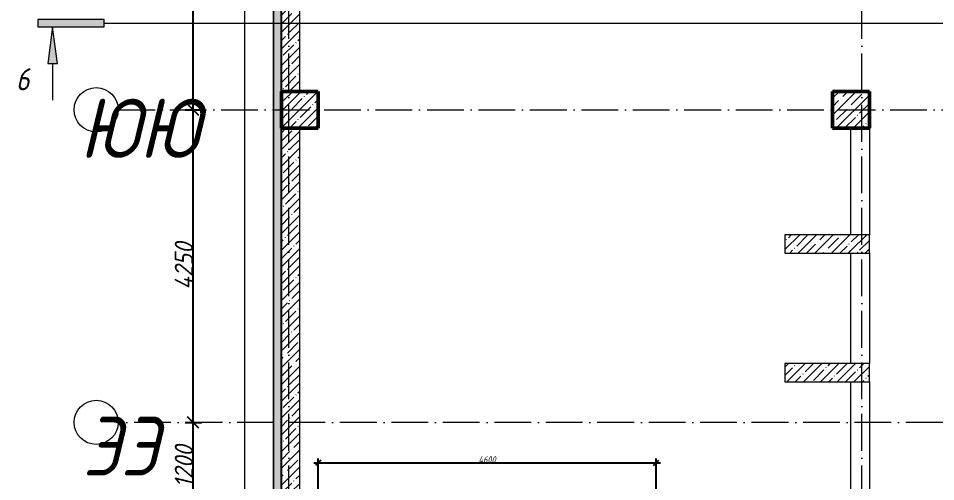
# Model space of a CAD drawing. Header units: millimetres. Extents: x -606178 to 312196, y -19338 to 632709.
# Drawn here: x -606096 to -593615, y 528769 to 535068 of the extents above; entities that cross this region are included whole.
import ezdxf

# ---------------------------------------------------------------- set-up
doc = ezdxf.new("R2010")
doc.units = ezdxf.units.MM
doc.linetypes.add('50_200_ШТРИХ_1Т_ш5_п1_п1_', pattern=[700, 500, -100, 0, -100])
for name, color, linetype, lineweight in [('A-____-____-DIMS', 7, 'Continuous', 9), ('A-FLOR-____-OTLN', 7, 'Continuous', 9), ('A-WALL-____-MCUT', 7, 'Continuous', 13), ('A-WALL-____-MCUT-1', 7, 'Continuous', 9), ('A-WALL-____-MCUT-3', 7, 'Continuous', 9), ('A-WALL-____-OTLN', 7, 'Continuous', 9), ('A-WALL-____-PATT-1', 7, 'Continuous', 9), ('G-____-____-SYMB', 7, 'Continuous', 9), ('S-COLS-____-MCUT', 7, 'Continuous', 50), ('S-COLS-____-OTLN', 7, 'Continuous', 9), ('S-GRID-____-IDEN', 7, 'Continuous', 9), ('S-GRID-____-OTLN-1', 7, '50_200_ШТРИХ_1Т_ш5_п1_п1_', 9)]:
    doc.layers.add(name, color=color, linetype=linetype, lineweight=lineweight)
doc.layers.add('G-____-____-SYMB-1', color=9, linetype='Continuous', lineweight=9, true_color=0x808080)
doc.styles.add('ISOCPEUR_I', font='isocpeui.ttf', dxfattribs={"width": 0.9, "height": 2.5})
doc.styles.add('ISOCPEUR_I_1', font='isocpeui.ttf', dxfattribs={"width": 0.85, "height": 2.5})
doc.styles.add('ISOCPEUR_I_7', font='isocpeui.ttf', dxfattribs={"width": 0.9, "height": 90})
doc.styles.add('ISOCPEUR_I_9', font='isocpeui.ttf', dxfattribs={"width": 0.9, "height": 250})
doc.dimstyles.new('ISO-1_8_0_9К_СРЕДНИЙ_Кладочные', dxfattribs={"dimscale": 304.8, "dimtxt": 89.638306, "dimasz": 0.246063, "dimexe": 0.19685, "dimexo": 0, "dimgap": 0, "dimtad": 1, "dimdec": 3, "dimrnd": 0.001, "dimdsep": 46, "dimtxsty": 'ISOCPEUR_I_7', "dimblk1": 'OBLIQUE', "dimblk2": 'OBLIQUE', "dimsah": 1, "dimcen": 0.09, "dimdle": 0.19685, "dimazin": 0, "dimtfac": 1, "dimtdec": 4, "dimtix": 1, "dimtmove": 2, "dimatfit": 3, "dimfxl": 1, "dimtvp": 1, "dimtolj": 1, "dimtzin": 0, "dimarcsym": 2})
doc.dimstyles.new('ISO-2_5_0_9К_БОЛЬШОЙ_ОСИ', dxfattribs={"dimscale": 304.8, "dimtxt": 248.995294, "dimasz": 0.492126, "dimexe": 0.393701, "dimexo": 0, "dimgap": 0, "dimtad": 1, "dimdec": 0, "dimzin": 0, "dimdsep": 46, "dimtxsty": 'ISOCPEUR_I_9', "dimblk1": 'OBLIQUE', "dimblk2": 'OBLIQUE', "dimsah": 1, "dimcen": 0.09, "dimdle": 0.393701, "dimazin": 0, "dimtfac": 1, "dimtdec": 4, "dimtix": 1, "dimtmove": 0, "dimatfit": 3, "dimfxl": 1, "dimtvp": 1, "dimtolj": 1, "dimtzin": 0, "dimarcsym": 2})
pattern_1 = [(45, (-600067.05, 451794.26), (-114.04925, 114.04925), []), (45, (-599953, 451794.26), (-114.04925, 114.04925), [201.612, -40.322, 3.353, -36.97])]

# ---------------------------------------------------------------- blocks, each defined once
blk = doc.blocks.new('BSC_Колонна _Прямоугольная - 500х500-V45-АР1_Кладочный план подвала в осях 1-64_Ю-ЯЯ')
at = {"layer": 'S-COLS-____-OTLN'}
h = blk.add_hatch(dxfattribs=at)
h.set_pattern_fill('FP_52', color=256, style=0, pattern_type=2)
h.set_pattern_definition([(45, (2200, -82031.04), (-114.04925, 114.04925), []), (45, (2314.05, -82031.04), (-114.04925, 114.04925), [201.613, -40.323, 3.353, -36.97])])
h.paths.add_polyline_path([(-250, -250), (250, -250), (250, 250), (-250, 250)], flags=0)
at = {"layer": 'S-COLS-____-MCUT'}
for p, q in [((250, 250), (-250, 250)), ((-250, 250), (-250, -250)), ((250, -250), (250, 250)), ((-250, -250), (250, -250))]:
    blk.add_line(p, q, dxfattribs=at)
blk = doc.blocks.new('BSC_Колонна _Прямоугольная - 500х500-V49-АР1_Кладочный план подвала в осях 1-64_Ю-ЯЯ')
at = {"layer": 'S-COLS-____-OTLN'}
h = blk.add_hatch(dxfattribs=at)
h.set_pattern_fill('FP_62', color=256, style=0, pattern_type=2)
h.set_pattern_definition([(45, (-5300, -82031.04), (-114.04925, 114.04925), []), (45, (-5185.95, -82031.04), (-114.04925, 114.04925), [201.613, -40.323, 3.353, -36.97])])
h.paths.add_polyline_path([(-250, -250), (250, -250), (250, 250), (-250, 250)], flags=0)
at = {"layer": 'S-COLS-____-MCUT'}
for p, q in [((250, 250), (-250, 250)), ((-250, 250), (-250, -250)), ((250, -250), (250, 250)), ((-250, -250), (250, -250))]:
    blk.add_line(p, q, dxfattribs=at)
blk = doc.blocks.new('Ось сетки - Круг_Ø6_00__ISO-2_5_0_9K_-25732049-АР1_Кладочный план подвала в осях 1-64_Ю-ЯЯ')
at = {"layer": 'S-GRID-____-IDEN'}
blk.add_circle((0, 0), 3, dxfattribs=at)
blk = doc.blocks.new('_Oblique')
at = {"color": 0, "linetype": 'ByBlock', "lineweight": -2}
blk.add_line((-0.5, -0.5), (0.5, 0.5), dxfattribs=at)
blk = doc.blocks.new('*D3736')
at = {"layer": 'A-____-____-DIMS', "color": 0, "lineweight": -2, "transparency": 16777216}
for p, q in [((-603718, 528255), (-603718, 529695)), ((-603825, 529575), (-603598, 529575)), ((-603825, 528375), (-603598, 528375))]:
    blk.add_line(p, q, dxfattribs=at)
at = {"layer": 'Defpoints', "color": 0, "transparency": 16777216}
for p in [(-603825, 529575), (-603718, 529575), (-603825, 528375)]:
    blk.add_point(p, dxfattribs=at)
at = {"layer": 'A-____-____-DIMS', "color": 0, "lineweight": -2, "transparency": 16777216, "xscale": 150, "yscale": 150, "zscale": 150}
for p, rotation in [((-603718, 529575), 90), ((-603718, 528375), 270)]:
    blk.add_blockref('_Oblique', p, dxfattribs=dict(at, rotation=rotation))
at = {"layer": 'A-____-____-DIMS', "color": 0, "transparency": 16777216, "insert": (-603843, 528975), "char_height": 250, "width": 701.02, "attachment_point": 5, "rotation": 90, "style": 'ISOCPEUR_I_9'}
blk.add_mtext('\\A1;1200', dxfattribs=at)
blk = doc.blocks.new('*D3737')
at = {"layer": 'A-____-____-DIMS', "color": 0, "lineweight": -2, "transparency": 16777216}
for p, q in [((-603718, 529455), (-603718, 533945)), ((-603825, 533825), (-603598, 533825)), ((-603825, 529575), (-603598, 529575))]:
    blk.add_line(p, q, dxfattribs=at)
at = {"layer": 'Defpoints', "color": 0, "transparency": 16777216}
for p in [(-603825, 533825), (-603718, 533825), (-603825, 529575)]:
    blk.add_point(p, dxfattribs=at)
at = {"layer": 'A-____-____-DIMS', "color": 0, "lineweight": -2, "transparency": 16777216, "xscale": 150, "yscale": 150, "zscale": 150}
for p, rotation in [((-603718, 533825), 90), ((-603718, 529575), 270)]:
    blk.add_blockref('_Oblique', p, dxfattribs=dict(at, rotation=rotation))
at = {"layer": 'A-____-____-DIMS', "color": 0, "transparency": 16777216, "insert": (-603843, 531700), "char_height": 250, "width": 781.46, "attachment_point": 5, "rotation": 90, "style": 'ISOCPEUR_I_9'}
blk.add_mtext('\\A1;4250', dxfattribs=at)
blk = doc.blocks.new('*D3738')
at = {"layer": 'A-____-____-DIMS', "color": 0, "lineweight": -2, "transparency": 16777216}
for p, q in [((-603718, 533705), (-603718, 537495)), ((-603825, 537375), (-603598, 537375)), ((-603825, 533825), (-603598, 533825))]:
    blk.add_line(p, q, dxfattribs=at)
at = {"layer": 'Defpoints', "color": 0, "transparency": 16777216}
for p in [(-603825, 537375), (-603718, 537375), (-603825, 533825)]:
    blk.add_point(p, dxfattribs=at)
at = {"layer": 'A-____-____-DIMS', "color": 0, "lineweight": -2, "transparency": 16777216, "xscale": 150, "yscale": 150, "zscale": 150}
for p, rotation in [((-603718, 537375), 90), ((-603718, 533825), 270)]:
    blk.add_blockref('_Oblique', p, dxfattribs=dict(at, rotation=rotation))
at = {"layer": 'A-____-____-DIMS', "color": 0, "transparency": 16777216, "insert": (-603843, 535600), "char_height": 250, "width": 758.48, "attachment_point": 5, "rotation": 90, "style": 'ISOCPEUR_I_9'}
blk.add_mtext('\\A1;3550', dxfattribs=at)
blk = doc.blocks.new('Разрез - Заголовок разреза-10218885-АР1_Кладочный план подвала в осях 1-64_Ю-ЯЯ')
at = {"layer": 'G-____-____-SYMB'}
for points in [[(0, 0.5), (0, -0.5), (-9, -0.5), (-9, 0.5)], [(-6.34, -5.5), (-7.66, -5.5), (-7, -0.5)]]:
    blk.add_hatch(color=256, dxfattribs=at).paths.add_polyline_path(points, flags=0)
for p, q in [((0, 0.5), (-9, 0.5)), ((-9, 0.5), (-9, -0.5)), ((0, -0.5), (0, 0.5)), ((-9, -0.5), (0, -0.5)), ((-7, -0.5), (-7.66, -5.5)), ((-6.34, -5.5), (-7, -0.5)), ((-7.66, -5.5), (-6.34, -5.5)), ((-7, -5.5), (-7, -10.5))]:
    blk.add_line(p, q, dxfattribs=at)
blk = doc.blocks.new('*D3831')
at = {"layer": 'A-____-____-DIMS', "color": 0, "lineweight": -2, "transparency": 16777216}
for p, q in [((-602017, 528625), (-602017, 529084)), ((-597417, 528625), (-597417, 529084)), ((-602077, 529024), (-597357, 529024))]:
    blk.add_line(p, q, dxfattribs=at)
at = {"layer": 'Defpoints', "color": 0, "transparency": 16777216}
for p in [(-597417, 529024), (-602017, 528625), (-597417, 528625)]:
    blk.add_point(p, dxfattribs=at)
at = {"layer": 'A-____-____-DIMS', "color": 0, "lineweight": -2, "transparency": 16777216, "xscale": 75, "yscale": 75, "zscale": 75, "rotation": 180}
blk.add_blockref('_Oblique', (-602017, 529024), dxfattribs=at)
at = {"layer": 'A-____-____-DIMS', "color": 0, "lineweight": -2, "transparency": 16777216, "xscale": 75, "yscale": 75, "zscale": 75}
blk.add_blockref('_Oblique', (-597417, 529024), dxfattribs=at)
at = {"layer": 'A-____-____-DIMS', "color": 0, "transparency": 16777216, "insert": (-599717, 529069), "char_height": 90, "width": 562.65, "attachment_point": 5, "style": 'ISOCPEUR_I_7'}
blk.add_mtext('\\A1;4600', dxfattribs=at)

msp = doc.modelspace()

# ---------------------------------------------------------------- hatches: boundary and pattern name
at = {"layer": 'A-WALL-____-PATT-1'}
h = msp.add_hatch(dxfattribs=at)
h.set_pattern_fill('FP_54', color=256, style=0, pattern_type=2)
h.set_pattern_definition([(0, (-600067.05, 451794.26), (120.967, 69.841), [80.645, -161.29]), (120, (-600067.05, 451794.26), (-120.96808, 69.84086), [80.645, -161.29]), (60, (-600067.05, 451794.26), (-8e-05, 139.68186), [0, -161.29, 80.645, 0])])
h.paths.add_polyline_path([(-602519.047, 506873.3011), (-602519.047, 537577.3011), (-602619.047, 537577.3011), (-602619.047, 506873.3011)], flags=0)
h = msp.add_hatch(dxfattribs=at)
h.set_pattern_fill('FP_1', color=256, style=0, pattern_type=2)
h.set_pattern_definition(pattern_1)
h.paths.add_polyline_path([(-602517.047, 534075.3011), (-602267.047, 534075.3011), (-602267.047, 536975.3011), (-602517.047, 536975.3011)], flags=0)
h = msp.add_hatch(dxfattribs=at)
h.set_pattern_fill('FP_1', color=256, style=0, pattern_type=2)
h.set_pattern_definition(pattern_1)
h.paths.add_polyline_path([(-602517.047, 528625.3011), (-602267.047, 528625.3011), (-602267.047, 533575.3011), (-602517.047, 533575.3011), (-602517.047, 531621.314)], flags=0)
h = msp.add_hatch(dxfattribs=at)
h.set_pattern_fill('FP_1', color=256, style=0, pattern_type=2)
h.set_pattern_definition(pattern_1)
h.paths.add_polyline_path([(-595667.047, 531875.3011), (-594767.047, 531875.3011), (-594767.047, 532125.3011), (-595667.047, 532125.3011)], flags=0)
h = msp.add_hatch(dxfattribs=at)
h.set_pattern_fill('FP_1', color=256, style=0, pattern_type=2)
h.set_pattern_definition(pattern_1)
h.paths.add_polyline_path([(-594767.047, 530125.3011), (-594517.047, 530125.3011), (-594517.047, 530375.3011), (-594767.047, 530375.3011)], flags=0)
h.paths.add_polyline_path([(-594517.047, 531875.3011), (-594517.047, 532125.3011), (-594767.047, 532125.3011), (-594767.047, 531875.3011)], flags=0)
h = msp.add_hatch(dxfattribs=at)
h.set_pattern_fill('FP_1', color=256, style=0, pattern_type=2)
h.set_pattern_definition(pattern_1)
h.paths.add_polyline_path([(-594767.047, 530125.3011), (-594767.047, 530375.3011), (-595667.047, 530375.3011), (-595667.047, 530125.3011)], flags=0)

# ---------------------------------------------------------------- linework, layer by layer
at = {"layer": 'A-FLOR-____-OTLN'}
msp.add_line((-603017.047, 537975.3011), (-603017.047, 506475.3011), dxfattribs=at)
at = {"layer": 'A-WALL-____-MCUT'}
for p, q in [((-602627.047, 537585.3011), (-602627.047, 506865.3011)), ((-602619.047, 506873.3011), (-602619.047, 537577.3011))]:
    msp.add_line(p, q, dxfattribs=at)
at = {"layer": 'A-WALL-____-MCUT-1'}
for p, q in [((-602517.047, 536975.3011), (-602517.047, 534075.3011)), ((-602267.047, 534075.3011), (-602267.047, 536975.3011)), ((-602517.047, 533575.3011), (-602517.047, 528625.3011)), ((-602267.047, 528625.3011), (-602267.047, 533575.3011)), ((-594767.047, 532125.3011), (-595667.047, 532125.3011)), ((-595667.047, 532125.3011), (-595667.047, 531875.3011)), ((-594517.047, 532125.3011), (-594767.047, 532125.3011)), ((-594517.047, 531875.3011), (-594517.047, 532125.3011)), ((-595667.047, 531875.3011), (-594767.047, 531875.3011)), ((-594767.047, 531875.3011), (-594517.047, 531875.3011)), ((-594767.047, 530375.3011), (-595667.047, 530375.3011)), ((-595667.047, 530375.3011), (-595667.047, 530125.3011)), ((-594517.047, 530375.3011), (-594767.047, 530375.3011)), ((-594517.047, 530125.3011), (-594517.047, 530375.3011)), ((-595667.047, 530125.3011), (-594767.047, 530125.3011)), ((-594767.047, 530125.3011), (-594517.047, 530125.3011))]:
    msp.add_line(p, q, dxfattribs=at)
at = {"layer": 'A-WALL-____-MCUT-3'}
msp.add_line((-602519.047, 506973.3011), (-602519.047, 537477.3011), dxfattribs=at)
at = {"layer": 'A-WALL-____-OTLN'}
for p, q in [((-594767.047, 532125.3011), (-594767.047, 533575.3011)), ((-594517.047, 533575.3011), (-594517.047, 532125.3011)), ((-594767.047, 530375.3011), (-594767.047, 531875.3011)), ((-594517.047, 531875.3011), (-594517.047, 530375.3011)), ((-594767.047, 528625.3011), (-594767.047, 530125.3011)), ((-594517.047, 530125.3011), (-594517.047, 528625.3011))]:
    msp.add_line(p, q, dxfattribs=at)
at = {"layer": 'G-____-____-SYMB-1'}
msp.add_line((-604929.1498, 535003.3117), (-495936.6964, 535003.3117), dxfattribs=at)
at = {"layer": 'S-GRID-____-OTLN-1'}
for p, q in [((-602417.047, 504685.847), (-602417.047, 542687.1106)), ((-594617.047, 504685.847), (-594617.047, 542687.1106)), ((-604735.8172, 533825.3011), (-495992.6403, 533825.3011)), ((-552912.4492, 529575.3011), (-604735.8172, 529575.3011))]:
    msp.add_line(p, q, dxfattribs=at)

# ---------------------------------------------------------------- block references
at = {"layer": 'G-____-____-SYMB', "xscale": 99.99999999999993, "yscale": 99.99999999999993, "zscale": 99.99999999999993}
msp.add_blockref('Разрез - Заголовок разреза-10218885-АР1_Кладочный план подвала в осях 1-64_Ю-ЯЯ', (-604929.1498, 535003.3117), dxfattribs=at)
at = {"layer": 'S-COLS-____-OTLN'}
for name, p in [('BSC_Колонна _Прямоугольная - 500х500-V45-АР1_Кладочный план подвала в осях 1-64_Ю-ЯЯ', (-602267.047, 533825.3011)), ('BSC_Колонна _Прямоугольная - 500х500-V49-АР1_Кладочный план подвала в осях 1-64_Ю-ЯЯ', (-594767.047, 533825.3011))]:
    msp.add_blockref(name, p, dxfattribs=at)
at = {"layer": 'S-GRID-____-IDEN', "xscale": 99.99999999999993, "yscale": 99.99999999999993, "zscale": 99.99999999999993}
for p, rotation in [((-605035.8172, 533825.3011), 269.9999999999995), ((-605035.8172, 529575.3011), 89.9999999999998)]:
    msp.add_blockref('Ось сетки - Круг_Ø6_00__ISO-2_5_0_9K_-25732049-АР1_Кладочный план подвала в осях 1-64_Ю-ЯЯ', p, dxfattribs=dict(at, rotation=rotation))

# ---------------------------------------------------------------- texts
at = {"layer": 'G-____-____-SYMB', "insert": (-606128.9163, 534389.5053), "char_height": 300, "width": 256.54, "attachment_point": 1, "style": 'ISOCPEUR_I_1'}
msp.add_mtext('\\fISOCPEUR|b0|i1|c204|p34|;6', dxfattribs=at)
at = {"layer": 'S-GRID-____-IDEN', "char_height": 800, "attachment_point": 1, "style": 'ISOCPEUR_I'}
for s, insert, width in [('ЮЮ', (-605261.5967, 533971.9336), 533.923875), ('ЭЭ', (-605220.8876, 529651.377), 447.341625)]:
    msp.add_mtext(s, dxfattribs=dict(at, insert=insert, width=width))

# ---------------------------------------------------------------- dimensions: what is measured, and where the dimension line sits
at = {"layer": 'A-____-____-DIMS'}
for base, p1, p2, override, picture, middle in [((-603718.4425, 537375.3011), (-603824.5086, 533825.3011), (-603824.5086, 537375.3011), {"dimtxt": 400, "dimpost": '<>', "dimfxl": 3550}, '*D3738', (-603843.4425, 535600.3011)), ((-603718.4425, 533825.3011), (-603824.5086, 529575.3011), (-603824.5086, 533825.3011), {"dimtxt": 400, "dimpost": '<>', "dimfxl": 4250}, '*D3737', (-603843.4425, 531700.3011)), ((-603718.4425, 529575.3011), (-603824.5086, 528375.3011), (-603824.5086, 529575.3011), {"dimtxt": 400, "dimpost": '<>', "dimfxl": 1200}, '*D3736', (-603843.4425, 528975.3011))]:
    dim = msp.add_linear_dim(base=base, p1=p1, p2=p2, angle=90, dimstyle='ISO-2_5_0_9К_БОЛЬШОЙ_ОСИ', override=override, dxfattribs=at)
    dim.commit()
    dim.dimension.update_dxf_attribs({"geometry": picture, "text_midpoint": middle})
dim = msp.add_linear_dim(base=(-597417.047, 529024.2467), p1=(-602017.047, 528625.3011), p2=(-597417.047, 528625.3011), dimstyle='ISO-1_8_0_9К_СРЕДНИЙ_Кладочные', override={"dimtxt": 400, "dimpost": '<>', "dimfxl": 4600}, dxfattribs=at)
dim.commit()
dim.dimension.update_dxf_attribs({"geometry": '*D3831', "text_midpoint": (-599717.047, 529069.2467)})

doc.saveas('drawing.dxf')
